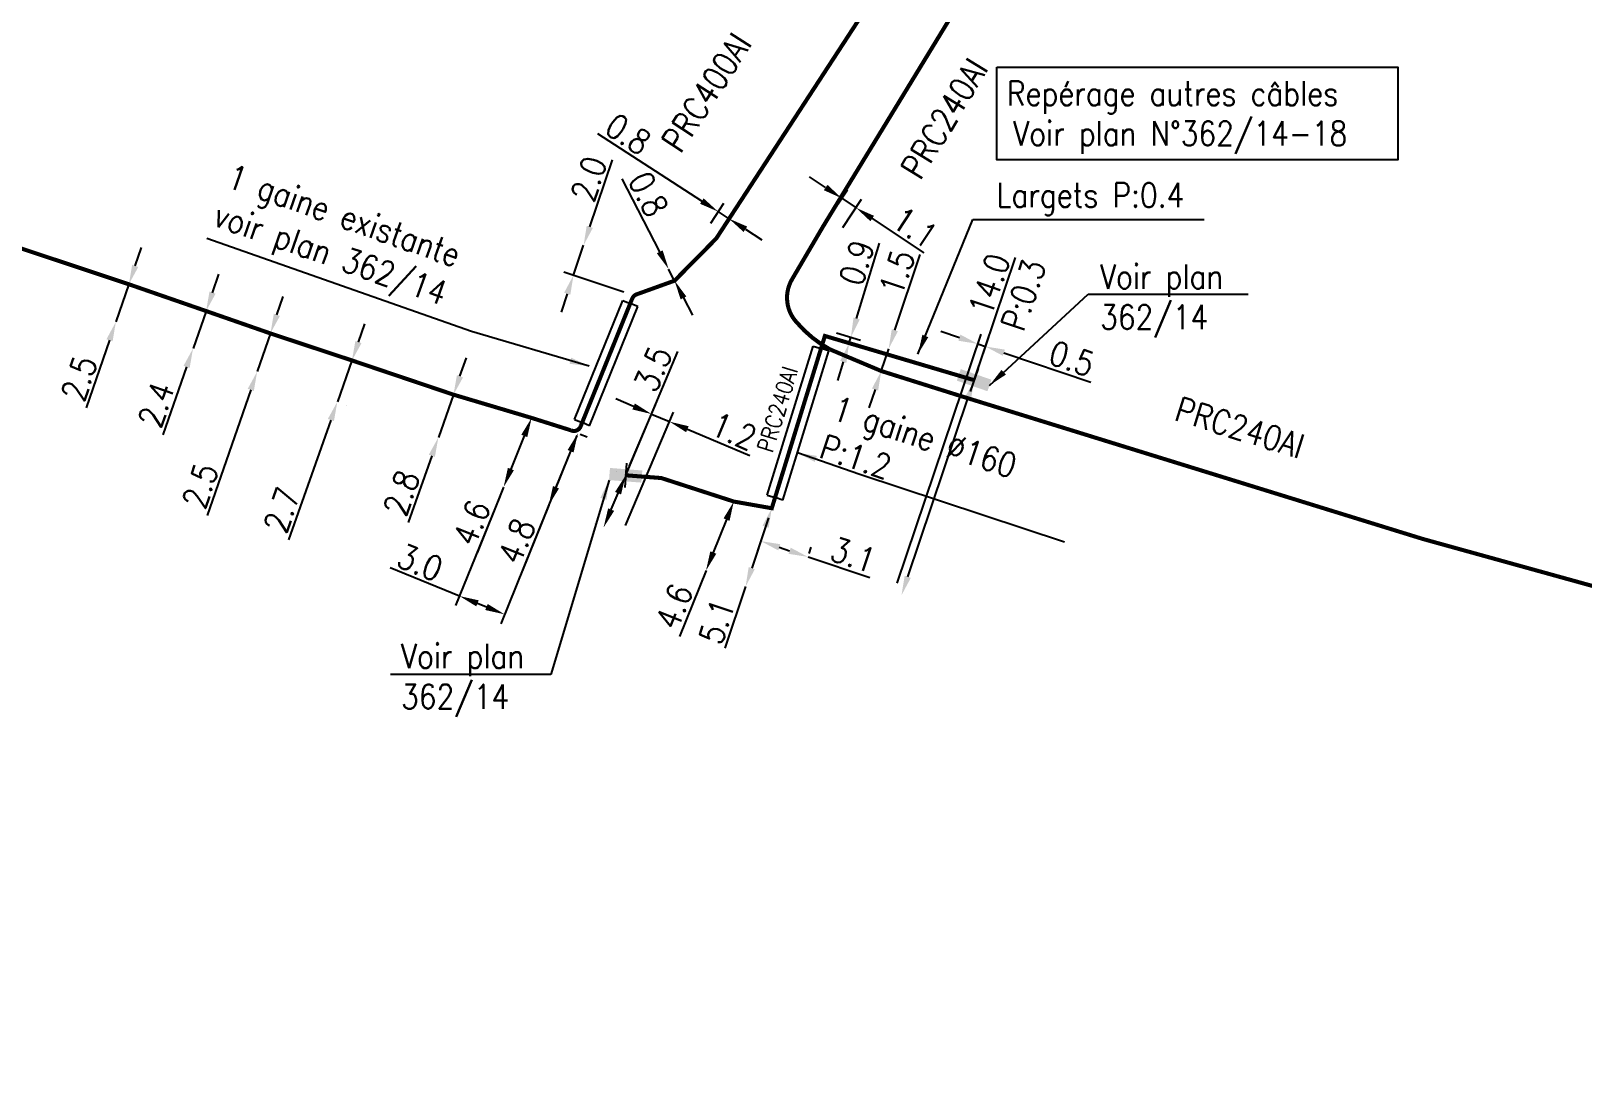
# Model space of a CAD drawing. Header units: millimetres. Extents: x 156382 to 158006, y 120998 to 122000.
# Drawn here: x 157273.4 to 157369.1, y 121213.9 to 121278.6 of the extents above; entities that cross this region are included whole.
import ezdxf
from ezdxf.enums import TextEntityAlignment as Align

# ---------------------------------------------------------------- set-up
doc = ezdxf.new("R2010")
doc.units = ezdxf.units.MM
doc.header["$PDMODE"] = 34
doc.layers.get('0').update_dxf_attribs({"linetype": 'CONTINUOUS'})
doc.layers.get('DEFPOINTS').update_dxf_attribs({"linetype": 'CONTINUOUS'})
for name, color, linetype in [('M_110', 1, 'M_ST_10'), ('M_300', 7, 'CONTINUOUS'), ('M_400', 7, 'CONTINUOUS'), ('M_420', 7, 'CONTINUOUS'), ('M_900', 7, 'CONTINUOUS')]:
    doc.layers.add(name, color=color, linetype=linetype)
doc.styles.add('M_ROMANS', font='ROMANS.shx', dxfattribs={"width": 0.75})
doc.styles.get("Standard").update_dxf_attribs({"font": 'romans.shx', "width": 0.85})
doc.linetypes.add('M_ST_10', pattern='A,5,-0.3,["++",Standard,S=1,R=0,X=0,Y=-0.5],-2.8', length=8.1)
doc.dimstyles.get("Standard").update_dxf_attribs({"dimtxt": 1.5, "dimasz": 1.2, "dimexe": 0.625, "dimexo": 0.625, "dimgap": 0.25, "dimtad": 1, "dimdec": 1, "dimzin": 0, "dimdsep": 46, "dimtxsty": 'Standard', "dimcen": -0.5, "dimadec": 0, "dimazin": 0, "dimtfac": 1, "dimtdec": 1, "dimtmove": 0, "dimatfit": 3, "dimfxl": 0, "dimtolj": 1, "dimtzin": 0, "dimarcsym": 0})

# ---------------------------------------------------------------- blocks, each defined once
blk = doc.blocks.new('*D71')
at = {"layer": 'DEFPOINTS', "color": 0, "linetype": 'Continuous', "transparency": 16777216}
for p in [(157326.287, 121258.975), (157326.287, 121258.975), (157325.828, 121257.6)]:
    blk.add_point(p, dxfattribs=at)
at = {"layer": 'M_110', "color": 0, "linetype": 'Continuous', "lineweight": -2, "transparency": 16777216}
for p, q in [((157326.668, 121260.113), (157328.226, 121264.775)), ((157325.828, 121257.6), (157326.287, 121258.975)), ((157325.447, 121256.462), (157325.067, 121255.324))]:
    blk.add_line(p, q, dxfattribs=at)
at = {"layer": 'M_110', "color": 0, "linetype": 'Continuous', "transparency": 16777216}
for points in [[(157326.478, 121260.177), (157326.858, 121260.05), (157326.287, 121258.975)], [(157325.258, 121256.525), (157325.637, 121256.398), (157325.828, 121257.6)]]:
    blk.add_solid(points, dxfattribs=at)
at = {"layer": 'M_110', "color": 0, "linetype": 'Continuous', "transparency": 16777216, "insert": (157326.804, 121263.675), "char_height": 1.5, "attachment_point": 5, "rotation": 71.51994}
blk.add_mtext('\\A1;1.5', dxfattribs=at)
blk = doc.blocks.new('*D72')
at = {"layer": 'DEFPOINTS', "color": 0, "linetype": 'Continuous', "transparency": 16777216}
for p in [(157324.272, 121267.667), (157322.233, 121266.502), (157323.107, 121265.919)]:
    blk.add_point(p, dxfattribs=at)
at = {"layer": 'M_110', "color": 0, "linetype": 'Continuous', "lineweight": -2, "transparency": 16777216}
for p, q in [((157322.399, 121268.915), (157321.4, 121269.58)), ((157322.58, 121267.022), (157323.744, 121268.77)), ((157323.398, 121268.25), (157324.272, 121267.667)), ((157323.454, 121266.44), (157324.618, 121268.188)), ((157325.27, 121267.002), (157328.454, 121264.881))]:
    blk.add_line(p, q, dxfattribs=at)
at = {"layer": 'M_110', "color": 0, "linetype": 'Continuous', "transparency": 16777216}
for points in [[(157322.51, 121269.081), (157322.288, 121268.748), (157323.398, 121268.25)], [(157325.381, 121267.169), (157325.159, 121266.836), (157324.272, 121267.667)]]:
    blk.add_solid(points, dxfattribs=at)
at = {"layer": 'M_110', "color": 0, "linetype": 'Continuous', "transparency": 16777216, "insert": (157327.916, 121266.441), "char_height": 1.5, "attachment_point": 5, "rotation": 326.32792}
blk.add_mtext('\\A1;1.1', dxfattribs=at)
blk = doc.blocks.new('*D276')
at = {"layer": 'DEFPOINTS', "color": 0, "linetype": 'Continuous', "transparency": 16777216}
for p in [(157279.412, 121262.949), (157278.612, 121260.633), (157278.612, 121260.633)]:
    blk.add_point(p, dxfattribs=at)
at = {"layer": 'M_110', "color": 0, "linetype": 'Continuous', "lineweight": -2, "transparency": 16777216}
for p, q in [((157279.804, 121264.083), (157280.196, 121265.217)), ((157279.412, 121262.949), (157278.612, 121260.633)), ((157278.22, 121259.499), (157276.776, 121255.32))]:
    blk.add_line(p, q, dxfattribs=at)
at = {"layer": 'M_110', "color": 0, "linetype": 'Continuous', "transparency": 16777216}
for points in [[(157279.615, 121264.148), (157279.993, 121264.018), (157279.412, 121262.949)], [(157278.031, 121259.564), (157278.409, 121259.434), (157278.612, 121260.633)]]:
    blk.add_solid(points, dxfattribs=at)
at = {"layer": 'M_110', "color": 0, "linetype": 'Continuous', "transparency": 16777216, "insert": (157276.349, 121257.145), "char_height": 1.5, "attachment_point": 5, "rotation": 70.94167}
blk.add_mtext('\\A1;2.5', dxfattribs=at)
blk = doc.blocks.new('*D277')
at = {"layer": 'DEFPOINTS', "color": 0, "linetype": 'Continuous', "transparency": 16777216}
for p in [(157284.177, 121261.299), (157283.37, 121258.989), (157283.37, 121258.989)]:
    blk.add_point(p, dxfattribs=at)
at = {"layer": 'M_110', "color": 0, "linetype": 'Continuous', "lineweight": -2, "transparency": 16777216}
for p, q in [((157284.572, 121262.431), (157284.968, 121263.564)), ((157284.177, 121261.299), (157283.37, 121258.989)), ((157282.974, 121257.857), (157281.513, 121253.672))]:
    blk.add_line(p, q, dxfattribs=at)
at = {"layer": 'M_110', "color": 0, "linetype": 'Continuous', "transparency": 16777216}
for points in [[(157284.384, 121262.497), (157284.761, 121262.365), (157284.177, 121261.299)], [(157282.786, 121257.922), (157283.163, 121257.791), (157283.37, 121258.989)]]:
    blk.add_solid(points, dxfattribs=at)
at = {"layer": 'M_110', "color": 0, "linetype": 'Continuous', "transparency": 16777216, "insert": (157281.102, 121255.528), "char_height": 1.5, "attachment_point": 5, "rotation": 70.74607}
blk.add_mtext('\\A1;2.4', dxfattribs=at)
blk = doc.blocks.new('*D278')
at = {"layer": 'DEFPOINTS', "color": 0, "linetype": 'Continuous', "transparency": 16777216}
for p in [(157288.148, 121259.928), (157287.326, 121257.567), (157287.326, 121257.567)]:
    blk.add_point(p, dxfattribs=at)
at = {"layer": 'M_110', "color": 0, "linetype": 'Continuous', "lineweight": -2, "transparency": 16777216}
for p, q in [((157288.542, 121261.062), (157288.936, 121262.195)), ((157288.148, 121259.928), (157287.326, 121257.567)), ((157286.932, 121256.434), (157284.24, 121248.694))]:
    blk.add_line(p, q, dxfattribs=at)
at = {"layer": 'M_110', "color": 0, "linetype": 'Continuous', "transparency": 16777216}
for points in [[(157288.353, 121261.127), (157288.731, 121260.996), (157288.148, 121259.928)], [(157286.743, 121256.499), (157287.121, 121256.368), (157287.326, 121257.567)]]:
    blk.add_solid(points, dxfattribs=at)
at = {"layer": 'M_110', "color": 0, "linetype": 'Continuous', "transparency": 16777216, "insert": (157283.816, 121250.52), "char_height": 1.5, "attachment_point": 5, "rotation": 70.81918}
blk.add_mtext('\\A1;2.5', dxfattribs=at)
blk = doc.blocks.new('*D279')
at = {"layer": 'DEFPOINTS', "color": 0, "linetype": 'Continuous', "transparency": 16777216}
for p in [(157293.175, 121258.252), (157292.274, 121255.707), (157292.274, 121255.707)]:
    blk.add_point(p, dxfattribs=at)
at = {"layer": 'M_110', "color": 0, "linetype": 'Continuous', "lineweight": -2, "transparency": 16777216}
for p, q in [((157293.575, 121259.383), (157293.975, 121260.515)), ((157293.175, 121258.252), (157292.274, 121255.707)), ((157293.764, 121258.044), (157293.764, 121258.044)), ((157292.863, 121255.498), (157292.863, 121255.498)), ((157291.874, 121254.576), (157289.263, 121247.198))]:
    blk.add_line(p, q, dxfattribs=at)
at = {"layer": 'M_110', "color": 0, "linetype": 'Continuous', "transparency": 16777216}
for points in [[(157293.386, 121259.45), (157293.763, 121259.317), (157293.175, 121258.252)], [(157291.685, 121254.642), (157292.062, 121254.509), (157292.274, 121255.707)]]:
    blk.add_solid(points, dxfattribs=at)
at = {"layer": 'M_110', "color": 0, "linetype": 'Continuous', "transparency": 16777216, "insert": (157288.849, 121249.027), "char_height": 1.5, "attachment_point": 5, "rotation": 70.51332}
blk.add_mtext('\\A1;2.7', dxfattribs=at)
blk = doc.blocks.new('*D280')
at = {"layer": 'DEFPOINTS', "color": 0, "linetype": 'Continuous', "transparency": 16777216}
for p in [(157299.438, 121256.142), (157298.504, 121253.502), (157298.504, 121253.502)]:
    blk.add_point(p, dxfattribs=at)
at = {"layer": 'M_110', "color": 0, "linetype": 'Continuous', "lineweight": -2, "transparency": 16777216}
for p, q in [((157299.838, 121257.273), (157300.239, 121258.404)), ((157299.438, 121256.142), (157298.504, 121253.502)), ((157298.104, 121252.371), (157296.646, 121248.25))]:
    blk.add_line(p, q, dxfattribs=at)
at = {"layer": 'M_110', "color": 0, "linetype": 'Continuous', "transparency": 16777216}
for points in [[(157299.65, 121257.34), (157300.027, 121257.206), (157299.438, 121256.142)], [(157297.915, 121252.438), (157298.292, 121252.304), (157298.504, 121253.502)]]:
    blk.add_solid(points, dxfattribs=at)
at = {"layer": 'M_110', "color": 0, "linetype": 'Continuous', "transparency": 16777216, "insert": (157296.232, 121250.078), "char_height": 1.5, "attachment_point": 5, "rotation": 70.51332}
blk.add_mtext('\\A1;2.8', dxfattribs=at)
blk = doc.blocks.new('*D281')
at = {"layer": 'DEFPOINTS', "color": 0, "linetype": 'Continuous', "transparency": 16777216}
for p in [(157304.258, 121254.708), (157302.531, 121250.445), (157302.531, 121250.445)]:
    blk.add_point(p, dxfattribs=at)
at = {"layer": 'M_110', "color": 0, "linetype": 'Continuous', "lineweight": -2, "transparency": 16777216}
for p, q in [((157303.808, 121253.596), (157302.982, 121251.557)), ((157302.531, 121250.445), (157300.89, 121246.393))]:
    blk.add_line(p, q, dxfattribs=at)
at = {"layer": 'M_110', "color": 0, "linetype": 'Continuous', "transparency": 16777216}
for points in [[(157303.622, 121253.671), (157303.993, 121253.521), (157304.258, 121254.708)], [(157302.796, 121251.632), (157303.167, 121251.482), (157302.531, 121250.445)]]:
    blk.add_solid(points, dxfattribs=at)
at = {"layer": 'M_110', "color": 0, "linetype": 'Continuous', "transparency": 16777216, "insert": (157300.558, 121248.239), "char_height": 1.5, "attachment_point": 5, "rotation": 67.94577}
blk.add_mtext('\\A1;4.6', dxfattribs=at)
blk = doc.blocks.new('*D283')
at = {"layer": 'DEFPOINTS', "color": 0, "linetype": 'Continuous', "transparency": 16777216}
for p in [(157307.464, 121265.353), (157307.464, 121265.353), (157310.542, 121262.257)]:
    blk.add_point(p, dxfattribs=at)
at = {"layer": 'M_110', "color": 0, "linetype": 'Continuous', "lineweight": -2, "transparency": 16777216}
for p, q in [((157307.848, 121266.49), (157309.245, 121270.632)), ((157306.841, 121263.505), (157307.464, 121265.353)), ((157309.95, 121262.457), (157306.249, 121263.704)), ((157306.458, 121262.368), (157306.074, 121261.231))]:
    blk.add_line(p, q, dxfattribs=at)
at = {"layer": 'M_110', "color": 0, "linetype": 'Continuous', "transparency": 16777216}
for points in [[(157307.658, 121266.554), (157308.037, 121266.426), (157307.464, 121265.353)], [(157306.268, 121262.432), (157306.647, 121262.304), (157306.841, 121263.505)]]:
    blk.add_solid(points, dxfattribs=at)
at = {"layer": 'M_110', "color": 0, "linetype": 'Continuous', "transparency": 16777216, "insert": (157307.79, 121269.449), "char_height": 1.5, "attachment_point": 5, "rotation": 71.36462}
blk.add_mtext('\\A1;2.0', dxfattribs=at)
blk = doc.blocks.new('*D284')
at = {"layer": 'DEFPOINTS', "color": 0, "linetype": 'Continuous', "transparency": 16777216}
for p in [(157306.681, 121253.943), (157305.311, 121249.319), (157305.311, 121249.319)]:
    blk.add_point(p, dxfattribs=at)
at = {"layer": 'M_110', "color": 0, "linetype": 'Continuous', "lineweight": -2, "transparency": 16777216}
for p, q in [((157307.26, 121253.708), (157307.693, 121253.533)), ((157306.663, 121252.655), (157305.762, 121250.431)), ((157305.311, 121249.319), (157303.67, 121245.267))]:
    blk.add_line(p, q, dxfattribs=at)
at = {"layer": 'M_110', "color": 0, "linetype": 'Continuous', "transparency": 16777216}
for points in [[(157306.478, 121252.73), (157306.849, 121252.58), (157307.114, 121253.767)], [(157305.577, 121250.506), (157305.947, 121250.356), (157305.311, 121249.319)]]:
    blk.add_solid(points, dxfattribs=at)
at = {"layer": 'M_110', "color": 0, "linetype": 'Continuous', "transparency": 16777216, "insert": (157303.339, 121247.112), "char_height": 1.5, "attachment_point": 5, "rotation": 67.94551}
blk.add_mtext('\\A1;4.8', dxfattribs=at)
blk = doc.blocks.new('*D285')
at = {"layer": 'DEFPOINTS', "color": 0, "linetype": 'Continuous', "transparency": 16777216}
for p in [(157307.289, 121254.202), (157302.531, 121250.445), (157302.588, 121242.597)]:
    blk.add_point(p, dxfattribs=at)
at = {"layer": 'M_110', "color": 0, "linetype": 'Continuous', "lineweight": -2, "transparency": 16777216}
for p, q in [((157307.054, 121253.622), (157302.353, 121242.017)), ((157302.297, 121249.866), (157299.573, 121243.143)), ((157299.808, 121243.723), (157295.53, 121245.456)), ((157301.475, 121243.047), (157300.92, 121243.272))]:
    blk.add_line(p, q, dxfattribs=at)
at = {"layer": 'M_110', "color": 0, "linetype": 'Continuous', "transparency": 16777216}
for points in [[(157300.995, 121243.457), (157300.845, 121243.087), (157299.808, 121243.723)], [(157301.551, 121243.233), (157301.4, 121242.862), (157302.588, 121242.597)]]:
    blk.add_solid(points, dxfattribs=at)
at = {"layer": 'M_110', "color": 0, "linetype": 'Continuous', "transparency": 16777216, "insert": (157297.375, 121245.787), "char_height": 1.5, "attachment_point": 5, "rotation": 337.94552}
blk.add_mtext('\\A1;3.0', dxfattribs=at)
blk = doc.blocks.new('*D291')
at = {"layer": 'DEFPOINTS', "color": 0, "linetype": 'Continuous', "transparency": 16777216}
for p in [(157315.767, 121267.428), (157314.974, 121266.203), (157315.646, 121265.768)]:
    blk.add_point(p, dxfattribs=at)
at = {"layer": 'M_110', "color": 0, "linetype": 'Continuous', "lineweight": -2, "transparency": 16777216}
for p, q in [((157314.76, 121268.08), (157308.344, 121272.232)), ((157315.314, 121266.727), (157316.107, 121267.952)), ((157316.439, 121266.993), (157315.767, 121267.428)), ((157315.985, 121266.293), (157316.778, 121267.518)), ((157317.446, 121266.341), (157318.454, 121265.689))]:
    blk.add_line(p, q, dxfattribs=at)
at = {"layer": 'M_110', "color": 0, "linetype": 'Continuous', "transparency": 16777216}
for points in [[(157314.868, 121268.248), (157314.651, 121267.912), (157315.767, 121267.428)], [(157317.555, 121266.509), (157317.337, 121266.173), (157316.439, 121266.993)]]:
    blk.add_solid(points, dxfattribs=at)
at = {"layer": 'M_110', "color": 0, "linetype": 'Continuous', "transparency": 16777216, "insert": (157310.218, 121272.21), "char_height": 1.5, "attachment_point": 5, "rotation": 327.09164}
blk.add_mtext('\\A1;0.8', dxfattribs=at)
blk = doc.blocks.new('*D292')
at = {"layer": 'DEFPOINTS', "color": 0, "linetype": 'Continuous', "transparency": 16777216}
for p in [(157312.713, 121263.882), (157312.713, 121263.882), (157313.079, 121263.171)]:
    blk.add_point(p, dxfattribs=at)
at = {"layer": 'M_110', "color": 0, "linetype": 'Continuous', "lineweight": -2, "transparency": 16777216}
for p, q in [((157312.164, 121264.95), (157309.847, 121269.456)), ((157313.079, 121263.171), (157312.713, 121263.882)), ((157313.628, 121262.104), (157314.176, 121261.037))]:
    blk.add_line(p, q, dxfattribs=at)
at = {"layer": 'M_110', "color": 0, "linetype": 'Continuous', "transparency": 16777216}
for points in [[(157312.342, 121265.041), (157311.986, 121264.858), (157312.713, 121263.882)], [(157313.805, 121262.195), (157313.45, 121262.012), (157313.079, 121263.171)]]:
    blk.add_solid(points, dxfattribs=at)
at = {"layer": 'M_110', "color": 0, "linetype": 'Continuous', "transparency": 16777216, "insert": (157311.461, 121268.503), "char_height": 1.5, "attachment_point": 5, "rotation": 297.21339}
blk.add_mtext('\\A1;0.8', dxfattribs=at)
blk = doc.blocks.new('*D303')
at = {"layer": 'DEFPOINTS', "color": 0, "linetype": 'Continuous', "transparency": 16777216}
for p in [(157316.733, 121249.551), (157315.019, 121245.293), (157315.019, 121245.293)]:
    blk.add_point(p, dxfattribs=at)
at = {"layer": 'M_110', "color": 0, "linetype": 'Continuous', "lineweight": -2, "transparency": 16777216}
for p, q in [((157316.285, 121248.438), (157315.467, 121246.406)), ((157315.019, 121245.293), (157313.386, 121241.238))]:
    blk.add_line(p, q, dxfattribs=at)
at = {"layer": 'M_110', "color": 0, "linetype": 'Continuous', "transparency": 16777216}
for points in [[(157316.099, 121248.513), (157316.47, 121248.363), (157316.733, 121249.551)], [(157315.281, 121246.481), (157315.652, 121246.332), (157315.019, 121245.293)]]:
    blk.add_solid(points, dxfattribs=at)
at = {"layer": 'M_110', "color": 0, "linetype": 'Continuous', "transparency": 16777216, "insert": (157313.051, 121243.083), "char_height": 1.5, "attachment_point": 5, "rotation": 68.06997}
blk.add_mtext('\\A1;4.6', dxfattribs=at)
blk = doc.blocks.new('*D304')
at = {"layer": 'DEFPOINTS', "color": 0, "linetype": 'Continuous', "transparency": 16777216}
for p in [(157319.075, 121249.137), (157321.184, 121245.745), (157321.314, 121246.135)]:
    blk.add_point(p, dxfattribs=at)
at = {"layer": 'M_110', "color": 0, "linetype": 'Continuous', "lineweight": -2, "transparency": 16777216}
for p, q in [((157318.877, 121248.545), (157318.199, 121246.518)), ((157319.535, 121246.73), (157320.176, 121246.516)), ((157321.382, 121246.338), (157321.513, 121246.728)), ((157321.314, 121246.135), (157325.115, 121244.864))]:
    blk.add_line(p, q, dxfattribs=at)
at = {"layer": 'M_110', "color": 0, "linetype": 'Continuous', "transparency": 16777216}
for points in [[(157319.599, 121246.92), (157319.472, 121246.54), (157318.397, 121247.111)], [(157320.24, 121246.705), (157320.113, 121246.326), (157321.314, 121246.135)]]:
    blk.add_solid(points, dxfattribs=at)
at = {"layer": 'M_110', "color": 0, "linetype": 'Continuous', "transparency": 16777216, "insert": (157324.101, 121246.258), "char_height": 1.5, "attachment_point": 5, "rotation": 341.50673}
blk.add_mtext('\\A1;3.1', dxfattribs=at)
blk = doc.blocks.new('*D305')
at = {"layer": 'DEFPOINTS', "color": 0, "linetype": 'Continuous', "transparency": 16777216}
for p in [(157319.075, 121249.137), (157317.461, 121244.31), (157317.461, 121244.31)]:
    blk.add_point(p, dxfattribs=at)
at = {"layer": 'M_110', "color": 0, "linetype": 'Continuous', "lineweight": -2, "transparency": 16777216}
for p, q in [((157318.694, 121247.999), (157317.841, 121245.448)), ((157317.461, 121244.31), (157316.189, 121240.51))]:
    blk.add_line(p, q, dxfattribs=at)
at = {"layer": 'M_110', "color": 0, "linetype": 'Continuous', "transparency": 16777216}
for points in [[(157318.505, 121248.063), (157318.884, 121247.936), (157319.075, 121249.137)], [(157317.651, 121245.512), (157318.031, 121245.385), (157317.461, 121244.31)]]:
    blk.add_solid(points, dxfattribs=at)
at = {"layer": 'M_110', "color": 0, "linetype": 'Continuous', "transparency": 16777216, "insert": (157315.686, 121242.158), "char_height": 1.5, "attachment_point": 5, "rotation": 71.50673}
blk.add_mtext('\\A1;5.1', dxfattribs=at)
blk = doc.blocks.new('*D306')
at = {"layer": 'DEFPOINTS', "color": 0, "linetype": 'Continuous', "transparency": 16777216}
for p in [(157322.352, 121259.763), (157322.47, 121260.146), (157323.957, 121259.69)]:
    blk.add_point(p, dxfattribs=at)
at = {"layer": 'M_110', "color": 0, "linetype": 'Continuous', "lineweight": -2, "transparency": 16777216}
for p, q in [((157324.309, 121260.837), (157325.731, 121265.474)), ((157323.067, 121259.963), (157324.555, 121259.506)), ((157322.95, 121259.58), (157324.438, 121259.124)), ((157323.84, 121259.307), (157323.957, 121259.69)), ((157323.488, 121258.16), (157323.136, 121257.013))]:
    blk.add_line(p, q, dxfattribs=at)
at = {"layer": 'M_110', "color": 0, "linetype": 'Continuous', "transparency": 16777216}
for points in [[(157324.118, 121260.896), (157324.5, 121260.778), (157323.957, 121259.69)], [(157323.297, 121258.219), (157323.679, 121258.101), (157323.84, 121259.307)]]:
    blk.add_solid(points, dxfattribs=at)
at = {"layer": 'M_110', "color": 0, "linetype": 'Continuous', "transparency": 16777216, "insert": (157324.319, 121264.281), "char_height": 1.5, "attachment_point": 5, "rotation": 72.95114}
blk.add_mtext('\\A1;0.9', dxfattribs=at)
blk = doc.blocks.new('*D316')
at = {"layer": 'DEFPOINTS', "color": 0, "linetype": 'Continuous', "transparency": 16777216}
for p in [(157331.786, 121259.272), (157331.558, 121257.036), (157326.605, 121243.932)]:
    blk.add_point(p, dxfattribs=at)
at = {"layer": 'M_300', "color": 0, "linetype": 'Continuous', "lineweight": -2, "transparency": 16777216}
for p, q in [((157326.805, 121244.524), (157331.986, 121259.865)), ((157330.649, 121259.656), (157329.512, 121260.04)), ((157331.758, 121257.628), (157332.46, 121259.705)), ((157331.786, 121259.272), (157332.26, 121259.112)), ((157333.396, 121258.728), (157338.767, 121256.914))]:
    blk.add_line(p, q, dxfattribs=at)
at = {"layer": 'M_300', "color": 0, "linetype": 'Continuous', "transparency": 16777216}
for points in [[(157330.713, 121259.846), (157330.585, 121259.467), (157331.786, 121259.272)], [(157333.46, 121258.918), (157333.332, 121258.539), (157332.26, 121259.112)]]:
    blk.add_solid(points, dxfattribs=at)
at = {"layer": 'M_300', "color": 0, "linetype": 'Continuous', "transparency": 16777216, "insert": (157337.585, 121258.369), "char_height": 1.5, "attachment_point": 5, "rotation": 341.33828}
blk.add_mtext('\\A1;0.5', dxfattribs=at)
blk = doc.blocks.new('*D317')
at = {"layer": 'DEFPOINTS', "color": 0, "linetype": 'Continuous', "transparency": 16777216}
for p in [(157331.558, 121257.036), (157327.079, 121243.772), (157327.079, 121243.772)]:
    blk.add_point(p, dxfattribs=at)
at = {"layer": 'M_300', "color": 0, "linetype": 'Continuous', "lineweight": -2, "transparency": 16777216}
for p, q in [((157331.558, 121257.036), (157334.115, 121264.607)), ((157327.463, 121244.909), (157331.174, 121255.899))]:
    blk.add_line(p, q, dxfattribs=at)
at = {"layer": 'M_300', "color": 0, "linetype": 'Continuous', "transparency": 16777216}
for points in [[(157330.985, 121255.963), (157331.364, 121255.835), (157331.558, 121257.036)], [(157327.273, 121244.973), (157327.652, 121244.845), (157327.079, 121243.772)]]:
    blk.add_solid(points, dxfattribs=at)
at = {"layer": 'M_300', "color": 0, "linetype": 'Continuous', "transparency": 16777216, "insert": (157332.496, 121262.936), "char_height": 1.5, "attachment_point": 5, "rotation": 71.33828}
blk.add_mtext('\\A1;14.0', dxfattribs=at)
blk = doc.blocks.new('*D318')
at = {"layer": 'DEFPOINTS', "color": 0, "linetype": 'Continuous', "transparency": 16777216}
for p in [(157312.763, 121254.479), (157310.061, 121251.17), (157309.81, 121247.496)]:
    blk.add_point(p, dxfattribs=at)
at = {"layer": 'M_300', "color": 0, "linetype": 'Continuous', "lineweight": -2, "transparency": 16777216}
for p, q in [((157310.552, 121255.414), (157309.447, 121255.881)), ((157310.053, 121248.072), (157313.006, 121255.054)), ((157310.304, 121251.746), (157311.901, 121255.522)), ((157311.657, 121254.946), (157312.763, 121254.479)), ((157313.868, 121254.011), (157317.726, 121252.38))]:
    blk.add_line(p, q, dxfattribs=at)
at = {"layer": 'M_300', "color": 0, "linetype": 'Continuous', "transparency": 16777216}
for points in [[(157310.63, 121255.598), (157310.474, 121255.229), (157311.657, 121254.946)], [(157313.946, 121254.195), (157313.79, 121253.827), (157312.763, 121254.479)]]:
    blk.add_solid(points, dxfattribs=at)
at = {"layer": 'M_300', "color": 0, "linetype": 'Continuous', "transparency": 16777216, "insert": (157316.739, 121253.883), "char_height": 1.5, "attachment_point": 5, "rotation": 337.07622}
blk.add_mtext('\\A1;1.2', dxfattribs=at)
blk = doc.blocks.new('*D319')
at = {"layer": 'DEFPOINTS', "color": 0, "linetype": 'Continuous', "transparency": 16777216}
for p in [(157310.061, 121251.17), (157308.697, 121247.947), (157308.697, 121247.947)]:
    blk.add_point(p, dxfattribs=at)
at = {"layer": 'M_300', "color": 0, "linetype": 'Continuous', "lineweight": -2, "transparency": 16777216}
for p, q in [((157310.061, 121251.17), (157313.289, 121258.803)), ((157309.485, 121251.414), (157309.485, 121251.414)), ((157309.165, 121249.052), (157309.593, 121250.065)), ((157308.122, 121248.19), (157308.122, 121248.19))]:
    blk.add_line(p, q, dxfattribs=at)
at = {"layer": 'M_300', "color": 0, "linetype": 'Continuous', "transparency": 16777216}
for points in [[(157309.409, 121250.143), (157309.777, 121249.987), (157310.061, 121251.17)], [(157308.98, 121249.13), (157309.349, 121248.974), (157308.697, 121247.947)]]:
    blk.add_solid(points, dxfattribs=at)
at = {"layer": 'M_300', "color": 0, "linetype": 'Continuous', "transparency": 16777216, "insert": (157311.75, 121257.732), "char_height": 1.5, "attachment_point": 5, "rotation": 67.07622}
blk.add_mtext('\\A1;3.5', dxfattribs=at)
blk = doc.blocks.new('M_300_04')
at = {"color": 0, "linetype": 'Continuous'}
blk.add_line((0, 1.5), (0, -1.5), dxfattribs=at)
blk.add_solid([(-2, 0.75), (-2, -0.75), (2, 0.75), (2, -0.75)], dxfattribs=at)
at = {"color": 0, "linetype": 'Continuous', "style": 'M_ROMANS', "width": 0.75, "flags": 3}
for tag, p in [('DEF_LEG', (0, -5)), ('DEF_COUP', (0, -7.5)), ('DEF_TYPE', (0, -10))]:
    blk.add_attdef(tag, text='', height=1.2, dxfattribs=at).set_placement(p, align=Align.MIDDLE)

msp = doc.modelspace()

# ---------------------------------------------------------------- linework, layer by layer
at = {"layer": 'M_110', "const_width": 0.25, "flags": 128}
msp.add_lwpolyline([(157340.782, 121293.006), (157335.751, 121296.078, 0.400269), (157335.077, 121295.931), (157334.165, 121294.586), (157331.098, 121290.063), (157329.38, 121287.24), (157324.934, 121280.012), (157315.646, 121265.768), (157313.079, 121263.171), (157310.752, 121262.333, 0.21345), (157310.458, 121262.049), (157307.289, 121254.202, -0.441779), (157306.681, 121253.943), (157304.258, 121254.708), (157299.438, 121256.142), (157293.175, 121258.252), (157288.144, 121259.918), (157284.177, 121261.299), (157279.412, 121262.949), (157270.59, 121265.883), (157265.509, 121267.627), (157260.327, 121269.329), (157253.968, 121271.541), (157244.844, 121274.587), (157228.824, 121280.142), (157223.345, 121281.864), (157220.126, 121282.745), (157203.008, 121287.706, 0.412779), (157202.389, 121287.367), (157201.88, 121285.639), (157200.164, 121279.826), (157197.598, 121271.302), (157194.365, 121260.068), (157192.232, 121253.21), (157191.343, 121250.32), (157188.679, 121241.645), (157188.337, 121240.023), (157184.059, 121226.915), (157180.502, 121218.686), (157179.361, 121214.417, -0.523691), (157178.575, 121214.177), (157174.805, 121217.432), (157174.805, 121217.432), (157171.754, 121219.7), (157167.168, 121223.249), (157162.351, 121226.678), (157157.501, 121230.226), (157152.539, 121233.712), (157151.323, 121234.555), (157144.441, 121239.008), (157139.975, 121241.615), (157139.005, 121242.151), (157127.28, 121248.46), (157119.77, 121251.04), (157109.692, 121254.509), (157103.433, 121256.126), (157092.141, 121262.074), (157085.18, 121266.351), (157082.683, 121268.01), (157081.52, 121268.516), (157076.399, 121271.8), (157071.459, 121275.126), (157062.596, 121281.29), (157059.452, 121283.432), (157056.004, 121285.975), (157051.016, 121289.396, 0.109169), (157046.422, 121289.895, 0.045181), (157043.414, 121289.421), (157040.189, 121288.019), (157035.095, 121285.627), (157033.069, 121284.647, -0.145504), (157032.787, 121284.602, -0.044685), (157029.413, 121285.345, 0.118283), (157026.44, 121285.556, -0.020721), (157023.927, 121285.245, -0.088438), (157020.838, 121285.538, -0.027205), (157015.993, 121287.173), (157009.096, 121289.926), (157005.404, 121291.764), (157000.561, 121293.76), (157000, 121293.993)], format="xyb", dxfattribs=at)
at = {"layer": 'M_110'}
msp.add_lwpolyline([(157340.51, 121292.588, 0.25, 0.25, 0), (157339.398, 121293.304, 0.25, 0.25, 0.414543), (157338.706, 121293.153, 0.25, 0.25, 0), (157334.454, 121286.531, 0.25, 0.25, 0), (157322.233, 121266.502, 0.25, 0.25, 0), (157320.324, 121263.253, 0.25, 0.25, 0.335052), (157320.634, 121260.577, 0.25, 0.25, 0.091259), (157322.658, 121258.937, 0.25, 0.25, 0), (157325.828, 121257.6, 0.25, 0.25, 0), (157330.734, 121256.056, 0.25, 0.25, 0), (157359.247, 121247.241, 0.25, 0.25, 0), (157359.247, 121247.241, 0.25, 0.25, 0), (157386.306, 121239.749, 0.25, 0.25, 0), (157412.98, 121232.963, 0.25, 0.25, 0), (157453.126, 121222.14, 0.25, 0.25, 0), (157470.203, 121217.903, 0.25, 0.25, 0), (157474.834, 121216.706, 0.25, 0.25, 0), (157475.448, 121216.545, 0.25, 0.25, 0.338909), (157477.036, 121217.316, 0.25, 0.25, 0.072876), (157477.432, 121218.322, 0.25, 0.25, 0.396329), (157477.19, 121218.557, 0, 0, 0)], format="xyseb", dxfattribs=at)
at = {"layer": 'M_110', "const_width": 0.25, "flags": 128}
msp.add_lwpolyline([(157331.558, 121257.036), (157322.352, 121259.763), (157319.075, 121249.137), (157316.733, 121249.551), (157312.262, 121250.999), (157310.061, 121251.17)], dxfattribs=at)
at = {"layer": 'M_400', "color": 7, "linetype": 'CONTINUOUS'}
for p, q in [((157306.912, 121254.603), (157309.878, 121261.948)), ((157309.878, 121261.948), (157310.342, 121261.761)), ((157310.806, 121261.574), (157310.342, 121261.761)), ((157307.839, 121254.229), (157310.806, 121261.574)), ((157318.799, 121249.938), (157321.636, 121259.136)), ((157319.754, 121249.644), (157322.591, 121258.841)), ((157321.636, 121259.136), (157322.113, 121258.988)), ((157322.591, 121258.841), (157322.113, 121258.988)), ((157306.912, 121254.603), (157307.376, 121254.416)), ((157307.839, 121254.229), (157307.376, 121254.416)), ((157318.799, 121249.938), (157319.277, 121249.791)), ((157319.754, 121249.644), (157319.277, 121249.791))]:
    msp.add_line(p, q, dxfattribs=at)
at = {"layer": 'M_900'}
msp.add_lwpolyline([(157332.953, 121276.346), (157357.696, 121276.346), (157357.696, 121270.631), (157332.953, 121270.631)], close=True, dxfattribs=at)

# ---------------------------------------------------------------- block references
at = {"layer": 'M_300'}
for p, xscale, yscale, zscale, rotation in [((157331.558, 121257.036), 0.5000000000097348, 0.5000000000097348, 0.5000000000097348, 340.9843284740008), ((157310.061, 121251.17), 0.5, 0.5, 0.5, 355.5527578623926)]:
    msp.add_blockref('M_300_04', p, dxfattribs=dict(at, xscale=xscale, yscale=yscale, zscale=zscale, rotation=rotation))

# ---------------------------------------------------------------- texts
at = {"layer": 'M_110', "linetype": 'Continuous', "width": 0.85}
msp.add_text('PRC400Al', height=1.5, rotation=56.91974, dxfattribs=at).set_placement((157315.045, 121274.783), align=Align.MIDDLE)
for height, rotation, p in [(1.5, 58.60985, (157328.238, 121269.315)), (1, 72.85893, (157319.114, 121252.501)), (1.5, 342.7839, (157343.84, 121254.599))]:
    msp.add_text('PRC240Al', height=height, rotation=rotation, dxfattribs=at).set_placement(p)
at = {"layer": 'M_300', "linetype": 'Continuous', "width": 0.85}
msp.add_text('P:0.3', height=1.5, rotation=71.33828, dxfattribs=at).set_placement((157334.606, 121259.947))
at = {"layer": 'M_300', "linetype": 'Continuous', "char_height": 1.5, "attachment_point": 7}
for s, insert in [('\\A1;Voir plan\\P362/14 ', (157339.332, 121259.676)), ('\\A1;Voir plan\\P362/14', (157296.207, 121236.272))]:
    msp.add_mtext(s, dxfattribs=dict(at, insert=insert))
at = {"layer": 'M_400', "linetype": 'Continuous', "char_height": 1.5}
for s, insert, attachment_point, rotation in [('1 gaine existante\\Pvoir plan 362/14', (157285.106, 121268.262), 4, 340.62653), ('\\A1;1 gaine %%C160\\PP:1.2', (157321.919, 121252.291), 7, 341.66388)]:
    msp.add_mtext(s, dxfattribs=dict(at, insert=insert, attachment_point=attachment_point, rotation=rotation))
at = {"layer": 'M_420', "linetype": 'Continuous', "insert": (157332.938, 121267.195), "char_height": 1.5, "attachment_point": 7}
msp.add_mtext('\\A1;Largets P:0.4', dxfattribs=at)
at = {"layer": 'M_900', "linetype": 'Continuous', "width": 0.85}
for s, p in [('Repérage autres câbles', (157333.588, 121273.965)), ('Voir plan N°362/14-18', (157333.978, 121271.5))]:
    msp.add_text(s, height=1.5, dxfattribs=at).set_placement(p)

# ---------------------------------------------------------------- dimensions: what is measured, and where the dimension line sits
at = {"layer": 'M_110', "linetype": 'Continuous'}
for base, p1, p2, angle, picture, middle, dimtype in [((157315.767, 121267.428), (157315.646, 121265.768), (157314.974, 121266.203), 327.09164, '*D291', (157309.675, 121271.37), 160), ((157307.4643, 121265.3525), (157310.5418, 121262.2568), (157307.4643, 121265.3525), 251.36462, '*D283', (157308.7379, 121269.1293), 160), ((157312.713, 121263.882), (157313.079, 121263.171), (157312.713, 121263.882), 297.21339, '*D292', (157310.572, 121268.046), 160), ((157324.2716, 121267.6674), (157322.2332, 121266.5015), (157323.107, 121265.9194), 326.32792, '*D72', (157327.3612, 121265.609), 161), ((157278.612, 121260.633), (157279.412, 121262.949), (157278.612, 121260.633), 70.94167, '*D276', (157277.294, 121256.819), 160), ((157326.28748, 121258.97513), (157325.82786, 121257.5999), (157326.28748, 121258.97513), 71.51994, '*D71', (157327.75211, 121263.35753), 161), ((157283.37, 121258.989), (157284.177, 121261.299), (157283.37, 121258.989), 70.74607, '*D277', (157282.046, 121255.198), 160), ((157287.326, 121257.567), (157288.148, 121259.928), (157287.326, 121257.567), 70.81918, '*D278', (157284.761, 121250.192), 160), ((157292.274, 121255.707), (157293.175, 121258.252), (157292.274, 121255.707), 70.51332, '*D279', (157289.792, 121248.693), 160), ((157298.504, 121253.502), (157299.438, 121256.142), (157298.504, 121253.502), 70.51332, '*D280', (157297.175, 121249.745), 160), ((157302.588, 121242.597), (157302.531, 121250.445), (157307.289, 121254.202), 337.94552, '*D285', (157297, 121244.86), 160), ((157302.531, 121250.445), (157304.258, 121254.708), (157302.531, 121250.445), 67.94577, '*D281', (157301.485, 121247.863), 160), ((157305.311, 121249.319), (157306.681, 121253.943), (157305.311, 121249.319), 67.94551, '*D284', (157304.265, 121246.737), 160), ((157315.019, 121245.293), (157316.733, 121249.551), (157315.019, 121245.293), 68.06997, '*D303', (157313.978, 121242.709), 160), ((157317.461, 121244.31), (157319.075, 121249.137), (157317.461, 121244.31), 71.50673, '*D305', (157316.635, 121241.841), 160), ((157321.314, 121246.135), (157319.075, 121249.137), (157321.184, 121245.745), 161.50673, '*D304', (157323.784, 121245.309), 160)]:
    dim = msp.add_linear_dim(base=base, p1=p1, p2=p2, angle=angle, dimstyle='Standard', dxfattribs=at)
    dim.commit()
    dim.dimension.update_dxf_attribs({"geometry": picture, "text_midpoint": middle, "dimtype": dimtype})
dim = msp.add_linear_dim(base=(157323.957, 121259.69), p1=(157322.352, 121259.763), p2=(157322.47, 121260.146), angle=252.95114, text='0.9', dimstyle='Standard', dxfattribs=at)
dim.commit()
dim.dimension.update_dxf_attribs({"geometry": '*D306', "text_midpoint": (157325.275, 121263.987), "dimtype": 160})
at = {"layer": 'M_300', "linetype": 'Continuous'}
for base, p1, p2, angle, picture, middle in [((157327.079, 121243.772), (157331.558, 121257.036), (157327.079, 121243.772), 71.33828, '*D317', (157333.443, 121262.616)), ((157331.786, 121259.272), (157331.558, 121257.036), (157326.605, 121243.932), 341.33828, '*D316', (157337.265, 121257.422)), ((157308.697, 121247.947), (157310.061, 121251.17), (157308.697, 121247.947), 67.07622, '*D319', (157312.671, 121257.343)), ((157312.763, 121254.479), (157310.061, 121251.17), (157309.81, 121247.496), 157.07622, '*D318', (157316.35, 121252.962))]:
    dim = msp.add_linear_dim(base=base, p1=p1, p2=p2, angle=angle, dimstyle='Standard', dxfattribs=at)
    dim.commit()
    dim.dimension.update_dxf_attribs({"geometry": picture, "text_midpoint": middle, "dimtype": 160})

# ---------------------------------------------------------------- leaders
at = {"layer": 'M_300', "linetype": 'Continuous', "annotation_type": 0, "has_hookline": 1, "text_width": 8.439}
for points, hookline_direction in [([(157332.504, 121256.71), (157338.584, 121262.332), (157339.784, 121262.332)], 0), ([(157309.034, 121250.874), (157305.452, 121238.893), (157304.252, 121238.893)], 1)]:
    msp.add_leader(points, dimstyle='Standard', dxfattribs=dict(at, hookline_direction=hookline_direction))
at = {"layer": 'M_400', "linetype": 'Continuous', "annotation_type": 0, "has_hookline": 1}
for points, hookline_direction, text_width, horizontal_direction in [([(157307.801, 121257.896), (157300.559, 121260.027)], 1, 17.061, (0.943376, -0.331724, 0)), ([(157320.656, 121252.566), (157324.507, 121251.245)], 0, 13.054, (0.949227, -0.314591, 0))]:
    msp.add_leader(points, dimstyle='Standard', override={"dimgap": 0.25, "dimtad": 1}, dxfattribs=dict(at, hookline_direction=hookline_direction, text_width=text_width, horizontal_direction=horizontal_direction))
at = {"layer": 'M_420', "linetype": 'Continuous', "annotation_type": 0, "has_hookline": 1, "hookline_direction": 0, "text_width": 12.811}
msp.add_leader([(157328.094, 121258.649), (157331.488, 121266.945), (157332.688, 121266.945)], dimstyle='Standard', override={"dimgap": 0.25, "dimtad": 1}, dxfattribs=at)

doc.saveas('drawing.dxf')
